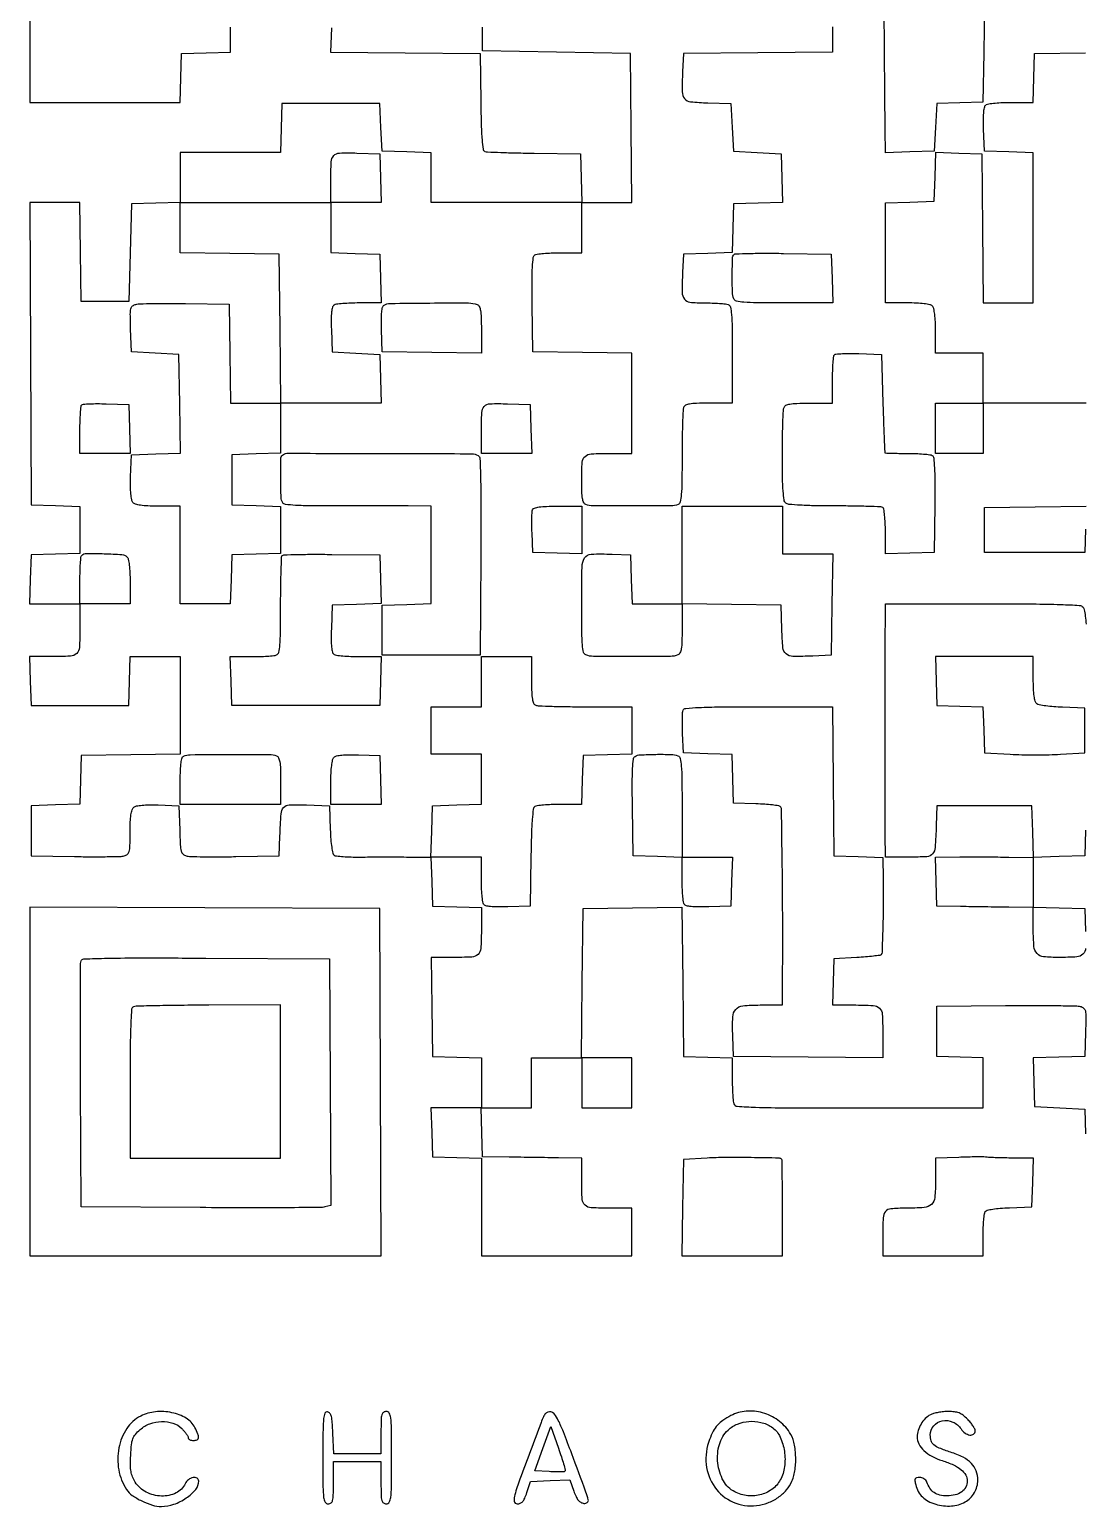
# Model space of a CAD drawing. Extents: x 156 to 936, y 95 to 969.
# Drawn here: x 156 to 556, y 95 to 655 of the extents above; entities that cross this region are included whole.
import ezdxf

# ---------------------------------------------------------------- set-up
doc = ezdxf.new("R2010")
doc.units = 0

msp = doc.modelspace()

# ---------------------------------------------------------------- linework, layer by layer
for points in [[(156, 665), (156, 646), (156, 627), (164.75, 626.970762, -0.000009), (168.851552, 626.956985, -0.000004), (174.014062, 626.939511, -0.000004), (179.342287, 626.921383, -0.000007), (184, 626.905435, 0.000747), (188.690326, 626.896325, 0.000483), (194.121789, 626.899137, 0.000485), (199.431149, 626.912164, 0.000917), (203.712474, 626.934673), (212.924948, 627), (213.212474, 636.25), (213.5, 645.5), (222.75, 645.787526), (232, 646.075052), (232, 655.537526)], [(517.5, 664.5), (517.228077, 645.788613), (516.956153, 627.077226), (508.228077, 626.788613), (499.5, 626.5), (499, 617.5), (498.5, 608.5), (489.25, 608.212474), (480, 607.924948), (479.916583, 616.712474, -0.000128), (479.873631, 621.362604, -0.000036), (479.808736, 628.646789, -0.000036), (479.736478, 636.889835, -0.000038), (479.666583, 645), (479.5, 664.5)], [(270.212681, 655.265637), (269.925362, 646.031273), (298.212681, 645.765637), (326.5, 645.5), (326.772714, 627.209899, 0.003339), (326.964836, 618.31189, 0.013309), (327.264211, 612.862658, 0.013299), (327.655359, 609.258263, 0.273987), (328.306187, 608.436, 0.080729), (329.268392, 608.235637, 0.001575), (334.32739, 608.0279, 0.003741), (340.248728, 607.847794, 0.002495), (347.033473, 607.7261), (364.5, 607.5), (364.787526, 598.25), (365.075052, 589), (336.537526, 589), (308, 589), (308, 598.462474), (308, 607.924948), (298.75, 608.212474), (289.5, 608.5), (289, 617.5), (288.5, 626.5), (270, 626.5), (251.5, 626.5), (251.212474, 617.25), (250.924948, 608), (231.962474, 608), (213, 608), (213, 598.537526), (213, 589.075052), (203.75, 588.787526), (194.5, 588.5), (194, 570), (193.5, 551.5), (184.5, 551.5), (175.5, 551.5), (175.227935, 570.25), (174.955869, 589), (165.469745, 589), (155.983621, 589), (156.24181, 531.75), (156.5, 474.5), (165.75, 474.212474), (175, 473.924948), (175, 465), (175, 456.075052), (165.75, 455.787526), (156.5, 455.5), (156.212474, 446.25), (155.924948, 437), (165.462474, 437), (175, 437), (175, 427.606989, -0.01333), (174.809141, 420.449516, -0.191194), (173.76449, 418.178583, -0.180709), (171.421313, 417.176112, -0.011676), (163.880687, 417), (155.924948, 417), (156.212474, 407.75), (156.5, 398.5), (175, 398.5), (193.5, 398.5), (193.787526, 407.75), (194.075052, 417), (203.537526, 417), (213, 417), (213, 398.522065), (213, 380.044131), (194.25, 379.772065), (175.5, 379.5), (175.212964, 370.287036), (174.925929, 361.074071), (165.712964, 360.787036), (156.5, 360.5), (156.5, 351), (156.5, 341.5), (173, 341.233386, 0.003212), (179.484345, 341.170267, 0.004415), (185.314062, 341.202442, 0.002866), (190.203626, 341.300636, 0.052025), (191.75, 341.502438, 0.116864), (192.998813, 342.131139, 0.157266), (193.666682, 343.196991, 0.056715), (193.94564, 345.258992, 0.00529), (194, 350.396607, -0.009439), (194.074667, 354.351306, -0.027186), (194.32691, 357.081878, -0.038515), (194.749189, 358.939991, -0.145416), (195.405204, 359.921326, -0.126804), (196.431833, 360.405224, -0.023545), (198.514748, 360.701133, -0.021342), (201.264652, 360.842502, -0.01153), (204.655204, 360.793771), (212.5, 360.5), (212.787398, 351.259666, 0.00489), (213.017269, 345.638586, 0.049911), (213.366243, 343.335649, 0.13999), (214.057919, 342.15054, 0.131433), (215.287398, 341.47415, 0.054074), (216.813387, 341.269145, 0.002906), (221.696923, 341.172986, 0.004518), (227.518327, 341.144811, 0.003277), (234, 341.214485), (250.5, 341.5), (250.75303, 349, -0.008062), (251.174048, 357.439007, -0.161069), (252.131127, 359.798383, -0.21244), (254.224343, 360.802761, -0.015449), (260.778718, 360.788514), (269.5, 360.5), (269.792098, 351.532999, 0.009858), (269.991754, 347.71747, 0.020103), (270.327592, 344.736728, 0.019888), (270.755925, 342.535291, 0.190822), (271.292098, 341.766591, 0.119292), (272.152746, 341.455183, 0.008999), (274.642054, 341.226232, 0.012014), (277.656184, 341.076334, 0.008841), (281, 341.049645, -0.001414), (284.918146, 341.076573, -0.000779), (289.709289, 341.08848, -0.000777), (294.568067, 341.085431, -0.001247), (298.712474, 341.066053), (307.924948, 341), (308.212474, 331.75), (308.5, 322.5), (317.75, 322.212474), (327, 321.924948), (327, 313.069463, -0.014911), (326.799303, 306.341017, -0.196101), (325.74396, 304.139032, -0.17455), (323.393009, 303.170009, -0.011337), (315.896147, 303), (307.955869, 303), (308.227935, 284.25), (308.5, 265.5), (317.75, 265.212474), (327, 264.924948), (327, 255.462474), (327, 246), (317.462474, 246), (307.924948, 246), (308.212474, 236.75), (308.5, 227.5), (317.75, 227.212474), (327, 226.924948), (327, 208.462474), (327, 190), (355.5, 190), (384, 190), (384, 199), (384, 208), (376.081787, 208, -0.01141), (368.599988, 208.170753, -0.175208), (366.252746, 209.14255, -0.195511), (365.199638, 211.349521, -0.014768), (365, 218.106989), (365, 227), (356.25, 227.103259, -0.000251), (352.181787, 227.153308, -0.000132), (347.132812, 227.219291, -0.000132), (341.965306, 227.289552, -0.000203), (337.5, 227.353259), (327.5, 227.5), (327.212474, 236.75), (326.924948, 246), (336.462474, 246), (346, 246), (346, 255.5), (346, 265), (355.5, 265), (365, 265), (365, 255.5), (365, 246), (374.5, 246), (384, 246), (384, 255.5), (384, 265), (374.484079, 265), (364.968158, 265), (365.234079, 293.25), (365.5, 321.5), (384.234389, 321.772008), (402.968779, 322.044016), (403.234389, 293.772008), (403.5, 265.5), (412.75, 265.212474), (422, 264.924948), (422, 257.044262, 0.007082), (422.044388, 253.910777, 0.008933), (422.178303, 251.013877, 0.007357), (422.368953, 248.59865, 0.068336), (422.606989, 247.581787, 0.291645), (423.908567, 246.619083, 0.009001), (430.870895, 246.261669, 0.007506), (442.74318, 246.044662, 0.000816), (470.106989, 246), (517, 246), (517, 255.461067), (517, 264.922134), (508.25, 265.211067), (499.5, 265.5), (499.5, 275), (499.5, 284.5), (525.5, 284.746829, -0.001959), (535.628428, 284.803306, -0.002875), (544.53435, 284.766872, -0.001365), (552.109172, 284.67165, -0.052654), (553.78715, 284.468452, -0.118958), (555.071196, 283.828235, -0.168849), (555.718404, 282.74097, -0.054312), (555.921376, 280.58504, -0.00412), (555.78715, 274.721624), (555.5, 265.5), (545.712959, 265.213341), (535.925919, 264.926682), (536.212959, 255.713341), (536.5, 246.5), (546, 246), (555.5, 245.5), (555.788016, 236.212977)], [(460, 655.551785), (460, 646.031147), (431.75, 645.765573), (403.5, 645.5), (403.199088, 638.520917, 0.012477), (403.062458, 630.988791, 0.170867), (403.97509, 628.45151, 0.198326), (406.222155, 627.237089, 0.017722), (412.759315, 626.788797), (421.5, 626.5), (422, 617.5), (422.5, 608.5), (431.5, 608), (440.5, 607.5), (440.787023, 598.288016), (441.074046, 589.076031), (431.787023, 588.788016), (422.5, 588.5), (422.212964, 579.287036), (421.925929, 570.074071), (412.712964, 569.787036), (403.5, 569.5), (403.199088, 562.520917, 0.011613), (403.050665, 555.050105, 0.155588), (403.882222, 552.472457, 0.21578), (405.950653, 551.27441, 0.024992), (411.437265, 551, -0.00753), (414.386288, 550.955584, -0.009341), (417.127572, 550.821697, -0.007904), (419.415583, 550.630684, -0.066927), (420.418213, 550.393011, -0.24904), (421.288503, 549.393178, -0.036273), (421.72025, 546.640441, -0.018295), (421.948927, 541.723448, -0.002472), (422, 531.393011), (422, 513), (413.106989, 513, 0.00673), (408.428287, 512.937024, 0.034532), (405.845898, 512.688469, 0.06988), (404.346128, 512.217093, 0.192406), (403.606989, 511.418213, 0.081332), (403.364262, 510.245528, 0.00242), (403.178303, 505.215903, 0.004765), (403.044051, 499.272999, 0.003264), (403, 492.525201, -0.002856), (402.946439, 483.148282, -0.017897), (402.720271, 478.361595, -0.031068), (402.314358, 475.584186, -0.254584), (401.512283, 474.643087, -0.090071), (398.773335, 474.12556, -0.001665), (384.018015, 474.070059, -0.001662), (369.260573, 474.11273, -0.090292), (366.527061, 474.62799, -0.199364), (365.764712, 475.352528, -0.064021), (365.310125, 476.879293, -0.033338), (365.06397, 479.466215, -0.007054), (365, 484, -0.015117), (365.201771, 490.6723, -0.196524), (366.257297, 492.865438, -0.173918), (368.606774, 493.830484, -0.011337), (376.081787, 494), (384, 494), (384, 512.977935), (384, 531.955869), (365.25, 532.227935), (346.5, 532.5), (346.269936, 550.453304, -0.003387), (346.21716, 559.19071, -0.013149), (346.363442, 564.601246, -0.01367), (346.65421, 568.198071, -0.228051), (347.269936, 569.187991, -0.112035), (348.134327, 569.496472, -0.008952), (350.562106, 569.744341, -0.011755), (353.500405, 569.921833, -0.008742), (356.75, 569.984687), (365, 570), (365, 579.5), (365, 589), (374.515573, 589), (384.031147, 589), (383.765573, 617.25), (383.5, 645.5), (355.5, 646), (327.5, 646.5), (327.5, 655.5)], [(556, 513), (536.5, 513), (517, 513), (517, 503.5), (517, 494), (508, 494), (499, 494), (499, 503.5), (499, 513), (508, 513), (517, 513), (517, 522.5), (517, 532), (508, 532), (499, 532), (499, 540.3, 0.011084), (498.92177, 543.828493, 0.020332), (498.677711, 546.693122, 0.021091), (498.310542, 548.860329, 0.144849), (497.8, 549.8, 0.144849), (496.860329, 550.310542, 0.021091), (494.693122, 550.677711, 0.020332), (491.828493, 550.92177, 0.011084), (488.3, 551), (480, 551), (480, 569.962474), (480, 588.924948), (489.25, 589.212474), (498.5, 589.5), (498.788034, 598.788378), (499.076067, 608.076756), (507.788034, 607.788378), (516.5, 607.5), (516.765573, 579.25), (517.031147, 551), (526.515573, 551), (536, 551), (536, 579.462474), (536, 607.924948), (526.75, 608.212474), (517.5, 608.5), (517.206902, 616.914347, -0.008519), (517.135766, 620.914541, -0.027159), (517.278749, 623.5815, -0.039341), (517.610638, 625.340297, -0.187221), (518.206902, 626.149034, -0.110258), (519.104817, 626.472431, -0.009596), (521.532567, 626.732898, -0.012245), (524.472742, 626.918956, -0.009211), (527.712474, 626.984687), (535.924948, 627), (536.212474, 636.25), (536.5, 645.5), (555.787238, 645.771723)], [(555.791903, 306.456963, -0.193784), (554.810726, 304.227594, -0.180846), (552.525321, 303.219182, -0.013844), (545.684259, 303.013655, -0.02558), (539.876319, 303.297316, -0.183742), (537.410133, 304.529588, -0.167168), (536.259874, 307.156598, -0.020362), (536, 313.535184), (536, 322), (526.75, 322.051866, -0.001265), (522.556383, 322.08599, -0.000758), (517.573438, 322.146698, -0.000758), (512.614249, 322.222157, -0.00132), (508.5, 322.301866), (499.5, 322.5), (499.212474, 331.75), (498.924948, 341), (508.212474, 341.093918, -0.002292), (512.440417, 341.117289, -0.001345), (517.499906, 341.108453, -0.001345), (522.559358, 341.072398, -0.002292), (526.787206, 341.011515), (536.074412, 340.835194), (535.787206, 350.667597), (535.5, 360.5), (517.5, 360.5), (499.5, 360.5), (499.24697, 353, -0.008402), (498.823931, 344.634665, -0.161469), (497.852847, 342.255381, -0.203902), (495.721799, 341.197358, -0.014636), (488.980948, 341), (480, 341), (479.960961, 349.75, -0.00054), (479.901675, 367.285012, -0.000418), (479.873675, 386.395195, -0.000425), (479.877669, 404.503679, -0.000862), (479.917499, 418.75), (480, 437), (516.877555, 437, -0.001428), (535.809258, 436.945935, -0.00713), (546.425762, 436.733875, -0.005779), (553.422006, 436.413286, -0.208109), (554.833879, 435.700164, -0.126595), (555.271826, 434.772011, -0.012295), (555.682026, 432.299919, -0.014976), (556.015093, 429.281363, -0.011302)], [(555.786212, 351.25), (555.5, 341.5), (545.75, 341.213788), (536, 340.927576), (536, 331.5), (536, 322.072424), (545.75, 321.786212), (555.5, 321.5), (555.78709, 312.876331, -0.016266)]]:
    msp.add_lwpolyline(points, format="xyb")
for points in [[(288.787526, 598.25), (289.075052, 589), (279.537526, 589), (270, 589), (270, 579.537526), (270, 570.075052), (279.25, 569.787526), (288.5, 569.5), (288.787526, 560.25), (289.075052, 551), (280.787526, 550.984687, 0.009129), (277.519034, 550.918962, 0.01216), (274.554613, 550.732898, 0.009485), (272.106611, 550.472502, 0.110544), (271.206902, 550.149034, 0.187221), (270.610638, 549.340297, 0.039341), (270.278749, 547.5815, 0.027159), (270.135766, 544.914541, 0.008519), (270.206902, 540.914347), (270.5, 532.5), (279.5, 532), (288.5, 531.5), (288.787526, 522.25), (289.075052, 513), (270.037526, 513), (251, 513), (251, 503.537526), (251, 494.075052), (241.75, 493.787526), (232.5, 493.5), (232.5, 484), (232.5, 474.5), (241.75, 474.212474), (251, 473.924948), (251, 465), (251, 456.075052), (241.75, 455.787526), (232.5, 455.5), (232.212474, 446.25), (231.924948, 437), (222.462474, 437), (213, 437), (213, 455.5), (213, 474), (204.622445, 474, -0.009416), (200.660607, 474.074612, -0.02709), (197.924009, 474.326619, -0.038314), (196.061457, 474.748184, -0.145743), (195.080436, 475.40308, -0.128993), (194.592049, 476.450915, -0.022589), (194.297825, 478.626634, -0.020484), (194.15782, 481.52409, -0.010573), (194.207992, 485.15308), (194.5, 493.5), (203.771926, 493.787816), (213.043852, 494.075632), (212.771926, 512.787816), (212.5, 531.5), (203.5, 532), (194.5, 532.5), (194.211486, 541.221282, -0.004496), (194.078681, 546.735801, -0.057083), (194.283288, 548.796714, -0.171267), (194.929269, 549.845058, -0.113833), (196.211486, 550.468593, -0.049993), (197.778797, 550.667172, -0.002823), (202.674624, 550.767453, -0.00431), (208.512902, 550.80373, -0.003145), (215, 550.747311), (231.5, 550.5), (231.772065, 531.75), (232.044131, 513), (241.537639, 513), (251.031147, 513), (250.765573, 541.25), (250.5, 569.5), (231.75, 569.772065), (213, 570.044131), (213, 579.522065), (213, 589), (241.5, 589), (270, 589), (270, 596.918213, -0.010963), (270.165664, 604.472899, -0.175128), (271.124796, 606.802332, -0.203843), (273.29455, 607.800818, -0.015597), (279.87125, 607.787164), (288.5, 607.5)], [(459.787526, 560.25), (460.075052, 551), (441.644515, 551, -0.002466), (431.291687, 551.051051, -0.018261), (426.365513, 551.27969, -0.036185), (423.60758, 551.711291, -0.249177), (422.606989, 552.581787, -0.084599), (422.091702, 555.155332, -0.008419), (422.016114, 561.465721, -0.005114), (422.114986, 568.018688, -0.192341), (422.688496, 569.355163, -0.19128), (423.321579, 569.628369, -0.001798), (428.480314, 569.761564, -0.0057), (434.465536, 569.826322, -0.003617), (441.438496, 569.77183), (459.5, 569.5)], [(325.418213, 550.393011, -0.192609), (326.21734, 549.653065, -0.069778), (326.688621, 548.150556, -0.034463), (326.937083, 545.562695, -0.006705), (327, 540.870946), (327, 531.955869), (308.25, 532.227935), (289.5, 532.5), (289.206902, 540.914347, -0.008519), (289.135766, 544.914541, -0.027159), (289.278749, 547.5815, -0.039341), (289.610638, 549.340297, -0.187221), (290.206902, 550.149034, -0.138765), (292.431842, 550.811922, -0.001716), (307.474877, 550.967788, -0.00241), (322.173227, 550.998795, -0.091176)], [(479.057282, 513, 0.000936), (479.284817, 505.889099, 0.00153), (479.507474, 499.860937, 0.000161), (479.724543, 494.477602, 0.155255), (479.807282, 494.25, 0.223212), (480.005461, 494.14812, 0.001052), (482.366827, 494.068939, 0.004558), (485.073356, 494.008576, 0.002832), (488.25, 493.984687, -0.00854), (491.497473, 493.923184, -0.011541), (494.429181, 493.749726, -0.008672), (496.852426, 493.507761, -0.112816), (497.700404, 493.206323, -0.229632), (498.294705, 492.243763, -0.012092), (498.582705, 488.535465, -0.012629), (498.736243, 483.066851, -0.00349), (498.700404, 474.471635), (498.5, 456.5), (489.25, 456.212474), (480, 455.924948), (480, 464.403457, 0.010683), (479.929648, 467.695761, 0.015933), (479.715032, 470.567524, 0.010925), (479.414138, 472.899739, 0.220226), (479.029896, 473.481524, 0.129009), (478.240065, 473.723231, 0.001859), (473.284539, 473.904961, 0.004985), (467.505801, 474.037713, 0.00325), (460.83351, 474.081081, -0.004585), (453.452735, 474.148769, -0.009995), (447.796061, 474.365701, -0.007193), (443.478502, 474.680169, -0.152576), (442.303615, 475.162985, -0.186033), (441.647346, 476.335656, -0.017392), (441.285508, 479.68642, -0.014471), (441.0615, 484.79162, -0.003728), (441, 493.040657, -0.003363), (441.044062, 499.590857, -0.004891), (441.178303, 505.367318, -0.002541), (441.364432, 510.250423, -0.080983), (441.606989, 511.418213, -0.192406), (442.346128, 512.217093, -0.06988), (443.845898, 512.688469, -0.034532), (446.428287, 512.937024, -0.00673), (451.106989, 513), (460, 513), (460, 521.833333, -0.007416), (460.050964, 525.269043, -0.010972), (460.206402, 528.278277, -0.006396), (460.422807, 530.77838, -0.173269), (460.702644, 531.369311, -0.179987), (461.290922, 531.638564, -0.007016), (463.709672, 531.781547, -0.011703), (466.626528, 531.84459, -0.007913), (469.952644, 531.785977), (478.5, 531.5)], [(193.787526, 503.25), (194.075052, 494), (184.537526, 494), (175, 494), (175, 502.833333, -0.007416), (175.050964, 506.269043, -0.010972), (175.206402, 509.278277, -0.006396), (175.422807, 511.77838, -0.173269), (175.702644, 512.369311, -0.179987), (176.290922, 512.638564, -0.007016), (178.709672, 512.781547, -0.011703), (181.626528, 512.84459, -0.007913), (184.952644, 512.785977), (193.5, 512.5)], [(345.787526, 503.25), (346.075052, 494), (336.537526, 494), (327, 494), (327, 501.918213, -0.010963), (327.165664, 509.472899, -0.175128), (328.124796, 511.802332, -0.203843), (330.29455, 512.800818, -0.015597), (336.87125, 512.787164), (345.5, 512.5)], [(325.762355, 493.168035, -0.244572), (326.451367, 491.979729, -0.004895), (326.709623, 484.796571, -0.006891), (326.842783, 474.029397, -0.001398), (326.762355, 454.933347), (326.5, 417.5), (308, 417.5), (289.5, 417.5), (289.5, 427), (289.5, 436.5), (298.75, 436.787526), (308, 437.075052), (308, 455.537526), (308, 474), (299.25, 474.095222, 0.002062), (294.644542, 474.126348, 0.00059), (287.505021, 474.136731, 0.000594), (279.449521, 474.129368, 0.000631), (271.554327, 474.102811, -0.003211), (262.32363, 474.119389, -0.012558), (256.625211, 474.309405, -0.012697), (252.829729, 474.62837, -0.227759), (251.81964, 475.257589, -0.133681), (251.186403, 477.304527, -0.006443), (251.032563, 484.509617, -0.005039), (251.044432, 491.855625, -0.195875), (251.666667, 493.333333, -0.199203), (253.347942, 494.02864, -0.000278), (288.504999, 493.969781, -0.000368), (323.375964, 493.866305, -0.141409)], [(365, 464.962474), (365, 455.924948), (355.75, 456.212474), (346.5, 456.5), (346.203033, 463.906415, -0.007079), (346.126964, 466.841003, -0.009185), (346.144753, 469.531874, -0.007235), (346.23321, 471.773024, -0.078282), (346.421649, 472.656415, -0.228018), (347.10667, 473.302323, -0.041983), (348.847946, 473.698536, -0.027394), (351.610611, 473.934044, -0.007567), (355.968615, 474), (365, 474)], [(441, 465), (441, 456), (450.521593, 456), (460.043186, 456), (459.771593, 436.75), (459.5, 417.5), (452.520917, 417.199088, -0.012739), (444.942653, 417.065605, -0.177046), (442.421808, 418.009645, -0.194277), (441.223546, 420.321238, -0.015844), (440.787398, 427.259666), (440.5, 436.5), (421.75, 436.772065), (403, 437.044131), (403, 427.629054, -0.006182), (402.938331, 422.641468, -0.032965), (402.691881, 419.929719, -0.067475), (402.222734, 418.364918, -0.197083), (401.418213, 417.606989, -0.089988), (398.567048, 417.067772, -0.001855), (384, 417.013724, -0.001855), (369.432952, 417.067772, -0.089988), (366.581787, 417.606989, -0.24897), (365.711601, 418.606436, -0.036318), (365.279781, 421.356536, -0.018313), (365.051084, 426.268868, -0.002475), (365, 436.587937, -0.004282), (365.123041, 450.956242, -0.131508), (366.099465, 454.369307, -0.253933), (368.572696, 455.829354, -0.019758), (376.520917, 455.800912), (383.5, 455.5), (383.787526, 446.25), (384.075052, 437), (393.537526, 437), (403, 437), (403, 455.5), (403, 474), (422, 474), (441, 474)], [(192.8, 454.8, -0.144849), (193.310542, 453.860329, -0.021091), (193.677711, 451.693122, -0.020332), (193.92177, 448.828493, -0.011084), (194, 445.3), (194, 437), (184.5, 437), (175, 437), (175, 445.833333, -0.007039), (175.048334, 449.266524, -0.010477), (175.195833, 452.267708, -0.005871), (175.400808, 454.76784, -0.174709), (175.666667, 455.333333, -0.197627), (177.45253, 456.078242, -0.009016), (184.204595, 455.989878, -0.00945), (190.92503, 455.653458, -0.181061)], [(288.787023, 446.288016), (289.074046, 437.076031), (279.787023, 436.788016), (270.5, 436.5), (270.208654, 427.58457, 0.007874), (270.136581, 423.325344, 0.025891), (270.278743, 420.518036, 0.03736), (270.608404, 418.675579, 0.190691), (271.208654, 417.849883, 0.110589), (272.107413, 417.52683, 0.009469), (274.555128, 417.266784, 0.012148), (277.519159, 417.080958, 0.009118), (280.787526, 417.015313), (289.075052, 417), (288.787526, 407.75), (288.5, 398.5), (260.5, 398.5), (232.5, 398.5), (232.212474, 407.75), (231.924948, 417), (239.880687, 417, 0.007017), (243.042924, 417.044383, 0.008872), (245.964077, 417.178303, 0.007277), (248.399219, 417.368898, 0.068543), (249.418213, 417.606989, 0.248425), (250.287585, 418.603434, 0.03667), (250.719978, 421.333113, 0.018449), (250.948829, 426.20933, 0.002501), (251, 436.440322, -0.003281), (251.046156, 443.47308, -0.00519), (251.187864, 449.500542, -0.001517), (251.380446, 454.714426, -0.188549), (251.639536, 455.306202, -0.191531), (252.231147, 455.561171, -0.001556), (257.411157, 455.692407, -0.005288), (263.401189, 455.762145, -0.003343), (270.389536, 455.722869), (288.5, 455.5)], [(346, 408.106989, 0.00673), (346.062976, 403.428287, 0.034532), (346.311531, 400.845898, 0.06988), (346.782907, 399.346128, 0.192406), (347.581787, 398.606989, 0.081401), (348.755458, 398.364228, 0.002396), (353.815525, 398.178303, 0.00474), (359.792976, 398.044049, 0.003244), (366.581787, 398), (384, 398), (384, 389.037526), (384, 380.075052), (374.75, 379.787526), (365.5, 379.5), (365.212474, 370.25), (364.924948, 361), (356.712474, 360.984687, 0.008758), (353.477504, 360.921986, 0.011772), (350.552087, 360.744962, 0.008973), (348.13502, 360.497738, 0.111987), (347.273353, 360.190103, 0.224357), (346.657029, 359.214502, 0.01105), (346.267063, 355.324934, 0.012194), (345.964479, 349.668275, 0.003561), (345.773353, 340.955416), (345.5, 322.5), (337.085653, 322.206902, -0.008519), (333.085459, 322.135766, -0.027159), (330.4185, 322.278749, -0.039341), (328.659703, 322.610638, -0.187221), (327.850966, 323.206902, -0.110402), (327.527533, 324.105717, -0.00954), (327.267102, 326.54359, -0.012203), (327.081041, 329.495888, -0.00917), (327.015313, 332.75), (327, 341), (317.463788, 341), (307.927576, 341), (308.213788, 350.75), (308.5, 360.5), (317.75, 360.787526), (327, 361.075052), (327, 370.537526), (327, 380), (317.5, 380), (308, 380), (308, 389), (308, 398), (317.5, 398), (327, 398), (327, 407.5), (327, 417), (336.5, 417), (346, 417)], [(499.212474, 407.75), (499.5, 398.5), (508.211627, 398.211627), (516.923254, 397.923254), (517.211627, 389.211627), (517.5, 380.5), (527.268085, 380, 0.007925), (531.677833, 379.844307, 0.00486), (536.87867, 379.79375, 0.004872), (542.028549, 379.843928, 0.008655), (546.268085, 380), (555.5, 380.5), (555.5, 389), (555.5, 397.5), (547.049836, 397.793676, -0.011302), (543.718637, 397.984907, -0.014976), (540.700081, 398.317974, -0.012295), (538.227989, 398.728174, -0.126595), (537.299836, 399.166121, -0.156365), (536.712511, 400.086773, -0.030268), (536.320981, 402.047251, -0.024242), (536.07522, 404.828796, -0.009913), (536, 408.622445), (536, 417), (517.462474, 417), (498.924948, 417)], [(460.234427, 369.75), (460.5, 341.5), (469.75, 341.212474), (479, 340.924948), (479.144302, 332.712474, -0.006315), (479.188665, 323.732395, -0.005312), (479.014449, 314.220618, -0.001272), (478.72361, 304.985385, -0.182303), (478.313171, 304, -0.174973), (477.890326, 303.785719, -0.003412), (475.433514, 303.5, -0.007763), (472.52849, 303.227803, -0.005075), (469.171191, 303), (460.5, 302.5), (460.211067, 293.75), (459.922134, 285), (467.87928, 285, -0.011684), (475.421865, 284.823722, -0.180874), (477.764981, 283.820304, -0.191063), (478.809395, 281.547392, -0.01329), (479, 274.377438), (479, 264.968853), (450.75, 265.234427), (422.5, 265.5), (422.20816, 273.237562, -0.018844), (422.208052, 280.460565, -0.172387), (423.352754, 283.33413, -0.190869), (425.994172, 284.686158, -0.023977), (432.535184, 285), (441, 285), (441.061264, 293.75, 0.002369), (441.112289, 316.285203, 0.002586), (440.944984, 338.170543, 0.000315), (440.66333, 359.116618, 0.195257), (440.20973, 360.19027, 0.163565), (439.610981, 360.487769, 0.006786), (437.205333, 360.785917, 0.01115), (434.301404, 361.04048, 0.007624), (430.994391, 361.205609), (422.5, 361.5), (422.212964, 370.712964), (421.925929, 379.925929), (412.712964, 380.212964), (403.5, 380.5), (403.203033, 387.906415, -0.007079), (403.126964, 390.841003, -0.009185), (403.144753, 393.531874, -0.007235), (403.23321, 395.773024, -0.078282), (403.421649, 396.656415, -0.28682), (404.406277, 397.398347, -0.010012), (409.393749, 397.73341, -0.009968), (417.277338, 397.947274, -0.001796), (431.953042, 398), (459.968853, 398)], [(249.418213, 379.393011, -0.192406), (250.217093, 378.653872, -0.06988), (250.688469, 377.154102, -0.034532), (250.937024, 374.571713, -0.00673), (251, 369.893011), (251, 361), (232, 361), (213, 361), (213, 369.916667, -0.008266), (213.067874, 374.021966, -0.024717), (213.299188, 376.819848, -0.032039), (213.668333, 378.679382, -0.236055), (214.25, 379.337719, -0.094311), (216.795976, 379.841794, -0.001455), (231.804914, 379.909082, -0.001504), (246.781637, 379.887581, -0.090739)], [(288.787526, 370.25), (289.075052, 361), (279.537526, 361), (270, 361), (270, 369.3, -0.010869), (270.078193, 372.896692, -0.021373), (270.324495, 375.746533, -0.023516), (270.70151, 377.866807, -0.141534), (271.236619, 378.836619, -0.141627), (272.215618, 379.376564, -0.030081), (274.156875, 379.694801, -0.024175), (276.863904, 379.841129, -0.010354), (280.486619, 379.786619), (288.5, 379.5)], [(401.418213, 379.393011, -0.25083), (402.291215, 378.38321, -0.035117), (402.721037, 375.561114, -0.017848), (402.949213, 370.521809, -0.002389), (403, 359.893011), (403, 341), (412.537526, 341), (422.075052, 341), (421.787526, 331.75), (421.5, 322.5), (413.085653, 322.206902, -0.008519), (409.085459, 322.135766, -0.027159), (406.4185, 322.278749, -0.039341), (404.659703, 322.610638, -0.187221), (403.850966, 323.206902, -0.110258), (403.527569, 324.104817, -0.009596), (403.267102, 326.532567, -0.012245), (403.081044, 329.472742, -0.009211), (403.015313, 332.712474), (403, 340.924948), (393.75, 341.212474), (384.5, 341.5), (384.226758, 359.926619, -0.003139), (384.14811, 369.125155, -0.013555), (384.283854, 374.589823, -0.01557), (384.578359, 378.126519, -0.226527), (385.226758, 379.161306, -0.129721), (387.168057, 379.777834, -0.0088), (393.011155, 379.964348, -0.010896), (398.783593, 379.921155, -0.084483)], [(269.759875, 255.77153), (270.019749, 209.043061), (267.759875, 208.494001, -0.057675), (266.004934, 208.276836, -0.000538), (252.945088, 208.187752, -0.00181), (237.910959, 208.155786, -0.001169), (220.5, 208.222471), (175.5, 208.5), (175.239372, 254.5, -0.000997), (175.174287, 272.225103, -0.001596), (175.197198, 287.357597, -0.000282), (175.267665, 300.72814, -0.090314), (175.461789, 301.759906, -0.301449), (176.45055, 302.464468, -0.003096), (185.402033, 302.70934, -0.005599), (198.68089, 302.841585, -0.001079), (222.722417, 302.759906), (269.5, 302.5)], [(195.25, 284.337719, 0.286605), (194.579791, 283.416621, 0.006896), (194.265434, 277.906228, 0.008864), (194.055066, 269.647433, 0.001935), (194, 255.416667), (194, 227), (222.5, 227), (251, 227), (251, 256), (251, 285), (223.75, 284.921053, 0.001717), (213.21496, 284.854351, 0.002675), (204.1375, 284.717133, 0.000767), (196.247198, 284.543529, 0.090243)], [(412.5, 227), (403.5, 226.5), (403.227441, 208.25), (402.954883, 190), (421.977441, 190), (441, 190), (441.063971, 198.75, 0.002842), (441.078256, 207.531711, 0.00237), (440.996175, 216.862338, 0.000224), (440.865001, 226.24199, 0.21889), (440.686758, 226.615342, 0.170846), (439.655775, 226.998677, 0.000977), (429.171481, 227.162237, 0.004561), (419.372343, 227.206566, 0.012726)], [(507.75, 227.273415), (499, 226.922134), (499, 218.496251, -0.022368), (498.710729, 212.033259, -0.185588), (497.440033, 209.44552, -0.170261), (494.703313, 208.255894, -0.018193), (487.67273, 208, 0.020074), (482.070467, 207.774991, 0.203735), (480.050891, 206.717784, 0.161458), (479.161541, 204.400254, 0.011567), (479, 197.418213), (479, 190), (498, 190), (517, 190), (517.015313, 197.75, -0.009121), (517.07711, 200.806269, -0.012155), (517.251296, 203.57771, -0.009471), (517.494844, 205.866303, -0.110752), (517.797157, 206.706033, -0.192561), (518.533237, 207.236162, -0.02067), (520.63313, 207.666992, -0.020911), (523.460658, 208.005667, -0.010674), (527.031844, 208.206033), (535.5, 208.5), (535.787526, 217.75), (536.075052, 227), (528.287526, 227.013655, -0.003457), (525.159301, 227.040769, -0.00408), (522.200086, 227.11104, -0.003579), (519.7036, 227.208601, -0.025514), (518.5, 227.326003, 0.034226), (517.264668, 227.424824, 0.004073), (514.517187, 227.433766, 0.004847), (511.246858, 227.386062, 0.003961)], [(198.019933, 129.248446, 0.132666), (192.723483, 124.514555, 0.097233), (189.758476, 117.171795, 0.091698), (189.699953, 108.855946, 0.101393), (192.664353, 101.38951, 0.096908), (194.791146, 99.21042, 0.038276), (198.425582, 97.091596, 0.038343), (202.446017, 95.510662, 0.074639), (205.847843, 95, 0.085955), (210.559251, 95.815964, 0.063774), (215.277788, 98.214905, 0.06873), (218.831755, 101.427372, 0.176443), (220, 104.634859, 0.273314), (219.3571, 105.723122, 0.176982), (217.870946, 105.952704, 0.115972), (216.073933, 105.132948, 0.12169), (214.868289, 103.610272, -0.17655), (211.419602, 100.10334, -0.119756), (205.88141, 98.946657, -0.110551), (200.069713, 100.447288, -0.135264), (195.947218, 104.225074, -0.043037), (194.924298, 106.218616, -0.055287), (194.359913, 108.199175, -0.041113), (194.14915, 110.673825, -0.013157), (194.236067, 114.367151, -0.011956), (194.536622, 118.434998, -0.063395), (195.032237, 120.607599, -0.087977), (195.984268, 122.245928, -0.034933), (197.805085, 124.117151, -0.094124), (201.496319, 126.337404, -0.081836), (205.933396, 127.1931, -0.085428), (210.235686, 126.572596, -0.118479), (213.545455, 124.545455, -0.01959), (214.485184, 123.529054, -0.023867), (215.278977, 122.50483, -0.023416), (215.853657, 121.59785, -0.130216), (216, 121.045455, 0.184164), (216.152159, 120.646358, 0.090405), (216.5875, 120.307102, 0.070274), (217.234692, 120.077185, 0.0503), (218, 120, 0.102557), (219.337433, 120.277244, 0.269169), (219.898445, 121.036874, 0.12664), (219.699574, 122.431009, 0.020907), (218.544051, 124.914815, 0.140031), (215.23953, 128.423065, 0.082423), (209.834198, 130.535566, 0.076855), (203.631306, 130.875102, 0.091972)], [(267, 113.573324, 0.001816), (267.040627, 102.386416, 0.026521), (267.278452, 98.446666, 0.102656), (267.868313, 96.654202, 0.268241), (269, 96, 0.157888), (270.078201, 96.349175, 0.176663), (270.6875, 97.25, 0.055952), (270.948615, 99.198839, 0.005351), (271, 104), (271, 112), (280, 112), (289, 112), (289, 104, 0.005351), (289.051385, 99.198839, 0.055952), (289.3125, 97.25, 0.176663), (289.921799, 96.349175, 0.157888), (291, 96, 0.267644), (292.131287, 96.652291, 0.103099), (292.721429, 98.4375, 0.026629), (292.959338, 102.362042, 0.001825), (293, 113.5, 0.001825), (292.959338, 124.637958, 0.026629), (292.721429, 128.5625, 0.103099), (292.131287, 130.347709, 0.267644), (291, 131, 0.157888), (289.921799, 130.650825, 0.176663), (289.3125, 129.75, 0.055952), (289.051385, 127.801161, 0.005351), (289, 123), (289, 115), (280.042064, 115), (271.084129, 115), (270.792064, 122.739156, 0.007606), (270.570477, 126.921499, 0.04493), (270.225798, 129.085616, 0.103223), (269.654625, 130.257662, 0.182728), (268.75, 130.81248, 0.348658), (267.780255, 130.304811, 0.079264), (267.270142, 128.382327, 0.02329), (267.042721, 124.220914, 0.002006)], [(349.600297, 126.805914, 0.000642), (341.595087, 105.282924, 0.016998), (339.658616, 99.45517, 0.100385), (339.441491, 96.957532, 0.381381), (340.514249, 96, 0.091033), (341.732038, 96.223572, 0.12235), (342.649988, 96.860541, 0.07892), (343.424513, 98.087272, 0.021143), (344.246921, 100.25), (345.660508, 104.5), (353.098036, 104.787884), (360.535564, 105.075768), (362.017782, 100.787884, 0.024208), (362.849218, 98.713616, 0.065597), (363.690253, 97.374043, 0.092344), (364.655162, 96.569546, 0.092808), (365.843345, 96.168217, 0.198288), (367.123468, 96.496241, 0.300945), (367.497701, 97.541514, 0.028204), (366.601837, 100.466238, 0.000566), (361.218101, 115, 0.003941), (358.052421, 123.315105, 0.022786), (356.147838, 127.612092, 0.043323), (354.689238, 129.994492, 0.200577), (353.3323, 130.805914, 0.105646), (352.198238, 130.729272, 0.136349), (351.311679, 130.186915, 0.079657), (350.517402, 129.005177, 0.018859)], [(421.502229, 129.424597, 0.030018), (418.49228, 127.617687, 0.06007), (416.410458, 125.789347, 0.060518), (414.832387, 123.527864, 0.030898), (413.39746, 120.370675, 0.117244), (412.147431, 110.911436, 0.129713), (415.391622, 102.293004, 0.135672), (422.315937, 96.658045, 0.133608), (431.194212, 95.336596, 0.060467), (435.493189, 96.382585, 0.06132), (439.395149, 98.423653, 0.064055), (442.537315, 101.249054, 0.078842), (444.606105, 104.599703, 0.066874), (445.801163, 109.052034, 0.044095), (446.016371, 114.356247, 0.044862), (445.317453, 119.416689, 0.091777), (443.726203, 123.07832, 0.087518), (439.277227, 127.688684, 0.08784), (433.524824, 130.491488, 0.09038), (427.303941, 131.102381, 0.099892)], [(497.019708, 129.715551, 0.081125), (495.10582, 128.319193, 0.059468), (493.491921, 126.238819, 0.058844), (492.397241, 123.810038, 0.07487), (492.014742, 121.384859, 0.124693), (492.669534, 118.722246, 0.081026), (494.599438, 116.188533, 0.066964), (497.64077, 113.996904, 0.046367), (501.554338, 112.351349, -0.029786), (505.757374, 110.745678, -0.06552), (508.674734, 108.935592, -0.091904), (510.395234, 106.898435, -0.130237), (511, 104.616032, -0.120253), (510.444706, 102.340573, -0.115585), (508.898736, 100.537809, -0.096516), (506.451947, 99.387858, -0.061806), (503.326247, 99, -0.057043), (500.596579, 99.312436, -0.093764), (498.475818, 100.246588, -0.095746), (496.872204, 101.874118, -0.06165), (495.683384, 104.25, 0.097807), (495.286186, 104.918994, 0.068856), (494.616511, 105.485938, 0.066183), (493.787355, 105.869065, 0.07531), (492.922977, 106, 0.049049), (491.798673, 105.889443, 0.225863), (491.287884, 105.508892, 0.160998), (491.163587, 104.77134, 0.023073), (491.469503, 103.25, 0.060508), (492.467195, 100.642534, 0.078416), (493.999741, 98.596242, 0.073687), (496.169099, 97.03321, 0.046571), (499.066341, 95.861978, 0.088076), (504.989932, 95.17536, 0.11564), (510.189532, 96.730156, 0.13136), (513.710568, 100.227635, 0.132653), (515, 105.002294, 0.089364), (514.372734, 108.483863, 0.10476), (512.578762, 111.312071, 0.082965), (509.415537, 113.624332, 0.037623), (504.657567, 115.582652, -0.014874), (500.414149, 117.10757, -0.082776), (498.345418, 118.347377, -0.141487), (497.341864, 119.863856, -0.076019), (497, 122.099392, -0.180728), (498.282922, 125.532788, -0.167255), (501.548383, 127.420561, -0.150774), (505.557787, 126.991638, -0.147273), (508.672432, 124.37718, 0.09153), (510.168063, 122.811725, 0.119706), (511.994514, 122.066554, 0.194625), (513.395249, 122.402438, 0.242334), (514, 123.576923, 0.115959), (513.812648, 124.373898, 0.028583), (513.141346, 125.549279, 0.027718), (512.195777, 126.842082, 0.024625), (511.076923, 128.076923, 0.033402), (509.397026, 129.546206, 0.067688), (507.872924, 130.412117, 0.065983), (506.147323, 130.852224, 0.030348), (503.826923, 130.985258, 0.024847), (501.988439, 130.88756, 0.020411), (500.042448, 130.606201, 0.020883), (498.273182, 130.19909, 0.050165)], [(358.675842, 108.342509, -0.185212), (358.299175, 108.174695, -0.007093), (356.741487, 108.114435, -0.011876), (354.863547, 108.113067, -0.008003), (352.72143, 108.196713), (347.2161, 108.5), (350.259919, 116.91331), (353.303739, 125.32662), (356.214331, 117.059105, -0.006115), (357.297631, 113.857537, -0.009705), (358.13802, 111.088255, -0.004095), (358.781716, 108.735315, -0.267158)], [(436.886432, 125.141155, -0.131816), (439.869488, 121.825611, -0.07223), (441.633357, 116.613685, -0.06845), (441.898737, 110.776649, -0.08818), (440.483842, 105.607192, -0.113294), (437.519453, 101.855404, -0.098737), (433.070429, 99.54121, -0.094941), (427.91835, 99.058119, -0.095647), (422.967267, 100.516927, -0.149468), (418.646058, 104.740648, -0.098272), (416.547746, 111.425517, -0.096239), (417.143529, 118.530972, -0.136098), (420.423431, 123.928068, -0.091933), (423.990681, 126.218785, -0.078645), (428.344197, 127.240523, -0.077545), (432.857693, 126.873098, -0.085208)]]:
    msp.add_lwpolyline(points, format="xyb", close=True)
msp.add_lwpolyline([(555.788933, 465.25), (555.5, 456.5), (536.5, 456.5), (517.5, 456.5), (517.5, 465), (517.5, 473.5), (536.75, 473.771593), (556, 474.043186)])
msp.add_lwpolyline([(156, 256.007138), (156, 190), (222.50719, 190), (289.014379, 190), (288.75719, 255.75), (288.5, 321.5), (222.25, 321.757138), (156, 322.014276)], close=True)

doc.saveas('drawing.dxf')
